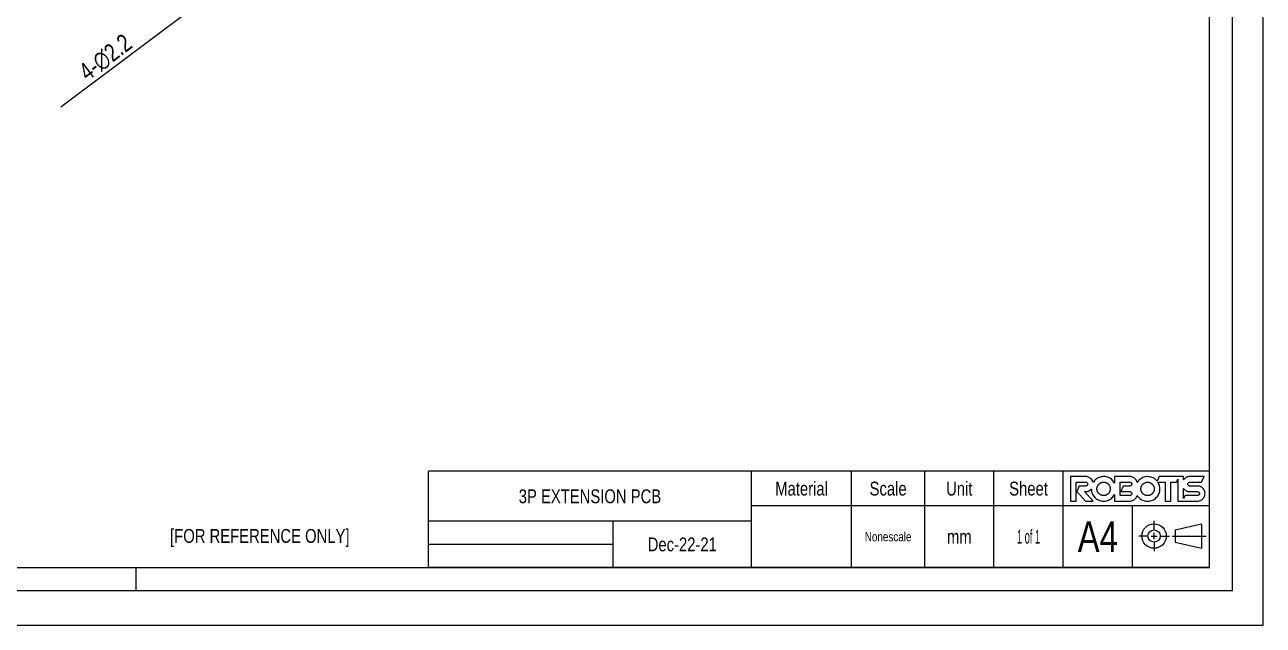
# Model space of a CAD drawing. Header units: millimetres. Extents: x 0 to 148, y 0 to 105.
# Drawn here: x 68 to 148.5, y 0 to 39 of the extents above; entities that cross this region are included whole.
import ezdxf

# ---------------------------------------------------------------- set-up
doc = ezdxf.new("R2010")
doc.units = ezdxf.units.MM
doc.header["$LTSCALE"] = 8.1675
doc.layers.get('0').update_dxf_attribs({"linetype": 'CONTINUOUS'})
doc.styles.get("Standard").update_dxf_attribs({"font": 'txt', "width": 0.8})
doc.styles.add('TEXTSTYLE_2', font='txt', dxfattribs={"width": 0.5})
doc.dimstyles.new('DIMSTYLE_2', dxfattribs={"dimtxt": 1.15, "dimasz": 1, "dimexe": 1, "dimexo": 0.5, "dimtad": 1, "dimdsep": 46, "dimtxsty": 'Standard', "dimblk": '_FILLED', "dimblk1": '_FILLED', "dimblk2": '_FILLED', "dimcen": 0.09, "dimazin": 2, "dimtp": 0.01, "dimtm": 0.01, "dimtfac": 1, "dimtofl": 0, "dimtmove": 0, "dimatfit": 1, "dimldrblk": '_FILLED', "dimfxl": 0, "dimtolj": 1, "dimarcsym": 0})

# ---------------------------------------------------------------- blocks, each defined once
blk = doc.blocks.new('_FILLED')
at = {"color": 0, "linetype": 'ByBlock'}
blk.add_solid([(0, 0), (-1, 0.125), (-1, -0.125)], dxfattribs=at)
blk = doc.blocks.new('*D5')
at = {"color": 2, "linetype": 'Continuous'}
blk.add_line((80.656, 41.393), (70.373, 33.66), dxfattribs=at)
at = {"color": 2, "linetype": 'Continuous', "rotation": 36.9444282222}
blk.add_blockref('_FILLED', (80.656, 41.393), dxfattribs=at)
at = {"color": 2, "linetype": 'Continuous', "insert": (74.411, 38.495), "char_height": 1.15, "width": 6.13333, "attachment_point": 3, "rotation": 36.94443, "line_spacing_factor": 0.9}
blk.add_mtext('4-\\fgdt;{\\fgdt;n}\\ftxt;2.2', dxfattribs=at)

msp = doc.modelspace()

# ---------------------------------------------------------------- linework, layer by layer
at = {"color": 7, "linetype": 'Continuous'}
for p, q in [((148.5, 0), (148.5, 105)), ((146.5, 2.25), (146.5, 101.75)), ((136.965, 9.657), (135.973, 9.657)), ((135.973, 9.657), (135.973, 8.061)), ((137.026, 9.654), (136.965, 9.657)), ((138.128, 9.657), (138.05, 9.654)), ((138.157, 9.657), (138.128, 9.657)), ((139.829, 9.657), (138.837, 9.657)), ((138.837, 9.657), (138.837, 9.231)), ((139.891, 9.654), (139.829, 9.657)), ((141.747, 9.658), (141.6, 9.365)), ((142.96, 9.658), (141.747, 9.658)), ((143.325, 9.659), (142.96, 9.659)), ((142.96, 9.659), (142.96, 9.658)), ((143.325, 9.45), (143.325, 9.659)), ((143.726, 9.658), (143.691, 9.657)), ((144.661, 9.658), (143.726, 9.658)), ((144.479, 9.293), (144.661, 9.658)), ((136.337, 9.293), (136.965, 9.293)), ((136.337, 8.061), (136.337, 9.293)), ((136.543, 9.041), (136.383, 8.677)), ((136.965, 9.041), (136.543, 9.041)), ((136.965, 9.293), (136.976, 9.292)), ((136.976, 9.041), (136.965, 9.041)), ((136.976, 9.292), (137.005, 9.287)), ((137.005, 9.047), (136.976, 9.041)), ((137.005, 9.287), (137.018, 9.282)), ((137.018, 9.052), (137.005, 9.047)), ((137.018, 9.282), (137.031, 9.275)), ((137.031, 9.059), (137.018, 9.052)), ((137.084, 9.644), (137.026, 9.654)), ((137.031, 9.275), (137.054, 9.256)), ((137.054, 9.077), (137.031, 9.059)), ((137.054, 9.256), (137.073, 9.233)), ((137.073, 9.101), (137.054, 9.077)), ((137.073, 9.233), (137.08, 9.22)), ((137.08, 9.114), (137.073, 9.101)), ((137.08, 9.22), (137.085, 9.206)), ((137.085, 9.127), (137.08, 9.114)), ((137.138, 9.627), (137.084, 9.644)), ((137.085, 9.206), (137.09, 9.177)), ((137.09, 9.156), (137.085, 9.127)), ((137.09, 9.177), (137.091, 9.167)), ((137.091, 9.167), (137.09, 9.156)), ((137.19, 9.604), (137.138, 9.627)), ((137.239, 9.574), (137.19, 9.604)), ((137.286, 9.537), (137.239, 9.574)), ((137.312, 9.514), (137.286, 9.537)), ((137.344, 9.479), (137.312, 9.514)), ((137.379, 9.431), (137.344, 9.479)), ((137.407, 9.382), (137.379, 9.431)), ((137.429, 9.329), (137.407, 9.382)), ((137.444, 9.273), (137.429, 9.329)), ((137.487, 9.335), (137.444, 9.273)), ((137.536, 9.394), (137.487, 9.335)), ((137.564, 9.424), (137.536, 9.394)), ((137.585, 9.444), (137.564, 9.424)), ((137.643, 9.494), (137.585, 9.444)), ((137.705, 9.538), (137.643, 9.494)), ((137.695, 8.873), (137.696, 8.894)), ((137.695, 8.859), (137.695, 8.873)), ((137.695, 8.845), (137.695, 8.859)), ((137.696, 8.894), (137.698, 8.915)), ((137.698, 8.915), (137.701, 8.936)), ((137.701, 8.936), (137.705, 8.956)), ((137.768, 9.574), (137.705, 9.538)), ((137.705, 8.956), (137.71, 8.975)), ((137.71, 8.975), (137.715, 8.994)), ((137.715, 8.994), (137.722, 9.013)), ((137.722, 9.013), (137.725, 9.022)), ((137.725, 9.022), (137.729, 9.031)), ((137.729, 9.031), (137.737, 9.049)), ((137.737, 9.049), (137.747, 9.067)), ((137.747, 9.067), (137.757, 9.084)), ((137.757, 9.084), (137.768, 9.101)), ((137.834, 9.604), (137.768, 9.574)), ((137.768, 9.101), (137.78, 9.118)), ((137.78, 9.118), (137.793, 9.134)), ((137.793, 9.134), (137.807, 9.15)), ((137.807, 9.15), (137.823, 9.166)), ((137.823, 9.166), (137.83, 9.173)), ((137.83, 9.173), (137.846, 9.188)), ((137.903, 9.627), (137.834, 9.604)), ((137.846, 9.188), (137.863, 9.202)), ((137.863, 9.202), (137.88, 9.214)), ((137.88, 9.214), (137.897, 9.226)), ((137.897, 9.226), (137.914, 9.237)), ((137.975, 9.644), (137.903, 9.627)), ((137.914, 9.237), (137.931, 9.246)), ((137.931, 9.246), (137.949, 9.255)), ((137.949, 9.255), (137.968, 9.263)), ((137.968, 9.263), (137.986, 9.27)), ((138.05, 9.654), (137.975, 9.644)), ((137.986, 9.27), (138.005, 9.276)), ((138.005, 9.276), (138.025, 9.281)), ((138.025, 9.281), (138.044, 9.285)), ((138.044, 9.285), (138.065, 9.288)), ((138.065, 9.288), (138.085, 9.291)), ((138.085, 9.291), (138.107, 9.292)), ((138.107, 9.292), (138.128, 9.293)), ((138.128, 9.293), (138.141, 9.292)), ((138.141, 9.292), (138.163, 9.291)), ((138.235, 9.651), (138.157, 9.657)), ((138.163, 9.291), (138.184, 9.289)), ((138.184, 9.289), (138.204, 9.287)), ((138.204, 9.287), (138.224, 9.283)), ((138.224, 9.283), (138.244, 9.278)), ((138.309, 9.638), (138.235, 9.651)), ((138.244, 9.278), (138.263, 9.273)), ((138.263, 9.273), (138.282, 9.266)), ((138.282, 9.266), (138.301, 9.259)), ((138.301, 9.259), (138.319, 9.25)), ((138.379, 9.619), (138.309, 9.638)), ((138.319, 9.25), (138.336, 9.241)), ((138.336, 9.241), (138.354, 9.231)), ((138.354, 9.231), (138.371, 9.22)), ((138.371, 9.22), (138.387, 9.208)), ((138.447, 9.594), (138.379, 9.619)), ((138.387, 9.208), (138.404, 9.195)), ((138.404, 9.195), (138.42, 9.181)), ((138.42, 9.181), (138.435, 9.166)), ((138.435, 9.166), (138.45, 9.15)), ((138.512, 9.562), (138.447, 9.594)), ((138.45, 9.15), (138.465, 9.134)), ((138.465, 9.134), (138.478, 9.118)), ((138.478, 9.118), (138.49, 9.101)), ((138.49, 9.101), (138.501, 9.084)), ((138.501, 9.084), (138.511, 9.067)), ((138.511, 9.067), (138.52, 9.049)), ((138.575, 9.523), (138.512, 9.562)), ((138.52, 9.049), (138.528, 9.031)), ((138.528, 9.031), (138.536, 9.013)), ((138.536, 9.013), (138.542, 8.994)), ((138.542, 8.994), (138.548, 8.975)), ((138.548, 8.975), (138.552, 8.955)), ((138.552, 8.955), (138.556, 8.935)), ((138.556, 8.935), (138.559, 8.914)), ((138.559, 8.914), (138.561, 8.893)), ((138.561, 8.893), (138.562, 8.871)), ((138.562, 8.871), (138.562, 8.859)), ((138.562, 8.859), (138.562, 8.847)), ((138.635, 9.477), (138.575, 9.523)), ((138.693, 9.424), (138.635, 9.477)), ((138.703, 9.414), (138.693, 9.424)), ((138.755, 9.355), (138.703, 9.414)), ((138.799, 9.295), (138.755, 9.355)), ((138.837, 9.231), (138.799, 9.295)), ((139.202, 9.293), (139.83, 9.293)), ((139.202, 8.425), (139.202, 9.293)), ((139.407, 9.041), (139.248, 8.676)), ((139.83, 9.041), (139.407, 9.041)), ((139.83, 9.293), (139.832, 9.293)), ((139.832, 9.041), (139.83, 9.041)), ((139.832, 9.293), (139.844, 9.292)), ((139.844, 9.041), (139.832, 9.041)), ((139.844, 9.292), (139.854, 9.29)), ((139.854, 9.043), (139.844, 9.041)), ((139.854, 9.29), (139.865, 9.288)), ((139.865, 9.045), (139.854, 9.043)), ((139.865, 9.288), (139.875, 9.285)), ((139.874, 9.048), (139.865, 9.045)), ((139.879, 9.05), (139.874, 9.048)), ((139.875, 9.285), (139.879, 9.283)), ((139.879, 9.283), (139.884, 9.281)), ((139.884, 9.052), (139.879, 9.05)), ((139.884, 9.281), (139.893, 9.276)), ((139.893, 9.057), (139.884, 9.052)), ((139.948, 9.644), (139.891, 9.654)), ((139.893, 9.276), (139.902, 9.27)), ((139.902, 9.063), (139.893, 9.057)), ((139.902, 9.27), (139.91, 9.264)), ((139.91, 9.07), (139.902, 9.063)), ((139.91, 9.264), (139.919, 9.256)), ((139.919, 9.077), (139.91, 9.07)), ((139.919, 9.256), (139.926, 9.248)), ((139.926, 9.086), (139.919, 9.077)), ((139.926, 9.248), (139.933, 9.239)), ((139.933, 9.094), (139.926, 9.086)), ((139.933, 9.239), (139.939, 9.23)), ((139.939, 9.103), (139.933, 9.094)), ((139.939, 9.23), (139.943, 9.221)), ((139.943, 9.112), (139.939, 9.103)), ((139.943, 9.221), (139.946, 9.216)), ((139.946, 9.117), (139.943, 9.112)), ((139.946, 9.216), (139.947, 9.212)), ((139.947, 9.122), (139.946, 9.117)), ((139.947, 9.212), (139.951, 9.202)), ((139.951, 9.132), (139.947, 9.122)), ((140.003, 9.627), (139.948, 9.644)), ((139.951, 9.202), (139.953, 9.191)), ((139.953, 9.142), (139.951, 9.132)), ((139.953, 9.191), (139.954, 9.181)), ((139.954, 9.153), (139.953, 9.142)), ((139.954, 9.181), (139.955, 9.169)), ((139.955, 9.164), (139.954, 9.153)), ((139.955, 9.169), (139.955, 9.167)), ((139.955, 9.167), (139.955, 9.164)), ((140.029, 9.617), (140.003, 9.627)), ((140.055, 9.604), (140.029, 9.617)), ((140.104, 9.574), (140.055, 9.604)), ((140.151, 9.537), (140.104, 9.574)), ((140.176, 9.514), (140.151, 9.537)), ((140.205, 9.483), (140.176, 9.514)), ((140.241, 9.436), (140.205, 9.483)), ((140.269, 9.386), (140.241, 9.436)), ((140.292, 9.333), (140.269, 9.386)), ((140.308, 9.278), (140.292, 9.333)), ((140.351, 9.34), (140.308, 9.278)), ((140.402, 9.399), (140.351, 9.34)), ((140.421, 9.419), (140.402, 9.399)), ((140.479, 9.472), (140.421, 9.419)), ((140.54, 9.518), (140.479, 9.472)), ((140.602, 9.557), (140.54, 9.518)), ((140.552, 8.868), (140.553, 8.889)), ((140.552, 8.854), (140.552, 8.868)), ((140.552, 8.841), (140.552, 8.854)), ((140.553, 8.889), (140.555, 8.91)), ((140.555, 8.91), (140.558, 8.931)), ((140.558, 8.931), (140.562, 8.951)), ((140.562, 8.951), (140.567, 8.971)), ((140.567, 8.971), (140.573, 8.99)), ((140.573, 8.99), (140.579, 9.008)), ((140.579, 9.008), (140.587, 9.027)), ((140.587, 9.027), (140.595, 9.045)), ((140.595, 9.045), (140.604, 9.062)), ((140.667, 9.589), (140.602, 9.557)), ((140.604, 9.062), (140.614, 9.08)), ((140.614, 9.08), (140.625, 9.096)), ((140.625, 9.096), (140.638, 9.113)), ((140.638, 9.113), (140.651, 9.129)), ((140.651, 9.129), (140.665, 9.145)), ((140.665, 9.145), (140.68, 9.161)), ((140.735, 9.615), (140.667, 9.589)), ((140.68, 9.161), (140.688, 9.169)), ((140.688, 9.169), (140.704, 9.183)), ((140.704, 9.183), (140.72, 9.197)), ((140.72, 9.197), (140.737, 9.21)), ((140.806, 9.634), (140.735, 9.615)), ((140.737, 9.21), (140.754, 9.221)), ((140.754, 9.221), (140.771, 9.232)), ((140.771, 9.232), (140.789, 9.242)), ((140.789, 9.242), (140.807, 9.25)), ((140.88, 9.646), (140.806, 9.634)), ((140.807, 9.25), (140.825, 9.258)), ((140.825, 9.258), (140.844, 9.265)), ((140.844, 9.265), (140.863, 9.271)), ((140.863, 9.271), (140.882, 9.276)), ((140.957, 9.652), (140.88, 9.646)), ((140.882, 9.276), (140.902, 9.28)), ((140.902, 9.28), (140.922, 9.284)), ((140.922, 9.284), (140.943, 9.286)), ((140.943, 9.286), (140.964, 9.287)), ((140.986, 9.653), (140.957, 9.652)), ((140.964, 9.287), (140.986, 9.288)), ((141.065, 9.649), (140.986, 9.653)), ((140.986, 9.288), (140.998, 9.288)), ((140.998, 9.288), (141.02, 9.287)), ((141.02, 9.287), (141.041, 9.285)), ((141.041, 9.285), (141.062, 9.282)), ((141.062, 9.282), (141.082, 9.278)), ((141.14, 9.639), (141.065, 9.649)), ((141.082, 9.278), (141.102, 9.273)), ((141.102, 9.273), (141.121, 9.268)), ((141.121, 9.268), (141.14, 9.261)), ((141.211, 9.622), (141.14, 9.639)), ((141.14, 9.261), (141.158, 9.254)), ((141.158, 9.254), (141.176, 9.246)), ((141.176, 9.246), (141.194, 9.237)), ((141.194, 9.237), (141.211, 9.226)), ((141.28, 9.599), (141.211, 9.622)), ((141.211, 9.226), (141.228, 9.215)), ((141.228, 9.215), (141.245, 9.203)), ((141.245, 9.203), (141.261, 9.19)), ((141.261, 9.19), (141.277, 9.176)), ((141.277, 9.176), (141.293, 9.161)), ((141.346, 9.569), (141.28, 9.599)), ((141.293, 9.161), (141.308, 9.145)), ((141.308, 9.145), (141.322, 9.129)), ((141.322, 9.129), (141.335, 9.113)), ((141.335, 9.113), (141.347, 9.096)), ((141.41, 9.533), (141.346, 9.569)), ((141.347, 9.096), (141.358, 9.079)), ((141.358, 9.079), (141.368, 9.062)), ((141.368, 9.062), (141.377, 9.044)), ((141.377, 9.044), (141.386, 9.026)), ((141.386, 9.026), (141.393, 9.008)), ((141.393, 9.008), (141.399, 8.989)), ((141.399, 8.989), (141.405, 8.97)), ((141.405, 8.97), (141.41, 8.95)), ((141.471, 9.489), (141.41, 9.533)), ((141.41, 8.95), (141.413, 8.93)), ((141.413, 8.93), (141.416, 8.909)), ((141.416, 8.909), (141.418, 8.888)), ((141.418, 8.888), (141.419, 8.866)), ((141.419, 8.866), (141.419, 8.854)), ((141.419, 8.854), (141.419, 8.842)), ((141.53, 9.439), (141.471, 9.489)), ((141.55, 9.419), (141.53, 9.439)), ((141.6, 9.365), (141.55, 9.419)), ((141.654, 9.293), (142.125, 9.293)), ((141.692, 9.231), (141.654, 9.293)), ((141.724, 9.165), (141.692, 9.231)), ((141.749, 9.097), (141.724, 9.165)), ((141.767, 9.026), (141.749, 9.097)), ((141.779, 8.952), (141.767, 9.026)), ((141.784, 8.874), (141.779, 8.952)), ((141.781, 8.775), (141.784, 8.854)), ((141.784, 8.854), (141.784, 8.874)), ((142.125, 9.293), (142.125, 8.062)), ((142.49, 9.293), (142.866, 9.293)), ((142.49, 8.062), (142.49, 9.293)), ((142.866, 9.293), (142.96, 9.483)), ((142.96, 9.483), (142.96, 8.062)), ((143.342, 9.472), (143.325, 9.45)), ((143.325, 8.884), (143.336, 8.869)), ((143.325, 8.241), (143.325, 8.884)), ((143.336, 8.869), (143.35, 8.852)), ((143.379, 9.514), (143.342, 9.472)), ((143.425, 9.555), (143.379, 9.514)), ((143.473, 9.589), (143.425, 9.555)), ((143.523, 9.615), (143.473, 9.589)), ((143.549, 9.626), (143.523, 9.615)), ((143.576, 9.636), (143.549, 9.626)), ((143.632, 9.649), (143.576, 9.636)), ((143.6, 9.167), (143.601, 9.178)), ((143.601, 9.157), (143.6, 9.167)), ((143.601, 9.178), (143.606, 9.207)), ((143.606, 9.128), (143.601, 9.157)), ((143.606, 9.207), (143.611, 9.22)), ((143.611, 9.114), (143.606, 9.128)), ((143.611, 9.22), (143.618, 9.233)), ((143.618, 9.102), (143.611, 9.114)), ((143.618, 9.233), (143.637, 9.256)), ((143.637, 9.078), (143.618, 9.102)), ((143.691, 9.657), (143.632, 9.649)), ((143.637, 9.256), (143.66, 9.275)), ((143.66, 9.06), (143.637, 9.078)), ((143.66, 9.275), (143.673, 9.282)), ((143.673, 9.053), (143.66, 9.06)), ((143.673, 9.282), (143.686, 9.287)), ((143.686, 9.048), (143.673, 9.053)), ((143.686, 9.287), (143.715, 9.292)), ((143.715, 9.042), (143.686, 9.048)), ((143.715, 9.292), (143.726, 9.293)), ((143.726, 9.042), (143.715, 9.042)), ((143.726, 9.293), (144.479, 9.293)), ((144.228, 9.042), (143.726, 9.042)), ((144.289, 9.038), (144.228, 9.042)), ((144.346, 9.028), (144.289, 9.038)), ((144.401, 9.012), (144.346, 9.028)), ((144.427, 9.001), (144.401, 9.012)), ((144.453, 8.988), (144.427, 9.001)), ((144.502, 8.959), (144.453, 8.988)), ((144.549, 8.922), (144.502, 8.959)), ((144.574, 8.898), (144.549, 8.922)), ((144.598, 8.873), (144.574, 8.898)), ((144.635, 8.826), (144.598, 8.873)), ((135.973, 8.061), (136.337, 8.061)), ((136.383, 8.677), (136.949, 8.061)), ((136.883, 8.677), (136.965, 8.676)), ((137.455, 8.061), (136.883, 8.677)), ((136.949, 8.061), (137.455, 8.061)), ((136.965, 8.676), (137.026, 8.679)), ((137.026, 8.679), (137.084, 8.689)), ((137.084, 8.689), (137.139, 8.706)), ((137.139, 8.706), (137.165, 8.717)), ((137.165, 8.717), (137.19, 8.729)), ((137.19, 8.729), (137.24, 8.759)), ((137.24, 8.759), (137.286, 8.796)), ((137.286, 8.796), (137.312, 8.82)), ((137.312, 8.82), (137.33, 8.84)), ((137.33, 8.84), (137.331, 8.83)), ((137.331, 8.83), (137.337, 8.753)), ((137.337, 8.753), (137.349, 8.679)), ((137.349, 8.679), (137.368, 8.608)), ((137.368, 8.608), (137.394, 8.54)), ((137.394, 8.54), (137.426, 8.475)), ((137.426, 8.475), (137.465, 8.413)), ((137.465, 8.413), (137.511, 8.352)), ((137.511, 8.352), (137.564, 8.294)), ((137.564, 8.294), (137.622, 8.241)), ((137.622, 8.241), (137.682, 8.195)), ((137.682, 8.195), (137.745, 8.156)), ((137.696, 8.824), (137.695, 8.845)), ((137.698, 8.803), (137.696, 8.824)), ((137.701, 8.782), (137.698, 8.803)), ((137.705, 8.762), (137.701, 8.782)), ((137.71, 8.743), (137.705, 8.762)), ((137.715, 8.723), (137.71, 8.743)), ((137.722, 8.705), (137.715, 8.723)), ((137.725, 8.695), (137.722, 8.705)), ((137.729, 8.686), (137.725, 8.695)), ((137.737, 8.668), (137.729, 8.686)), ((137.747, 8.651), (137.737, 8.668)), ((137.745, 8.156), (137.81, 8.124)), ((137.757, 8.634), (137.747, 8.651)), ((137.768, 8.617), (137.757, 8.634)), ((137.78, 8.6), (137.768, 8.617)), ((137.793, 8.584), (137.78, 8.6)), ((137.807, 8.568), (137.793, 8.584)), ((137.823, 8.552), (137.807, 8.568)), ((137.81, 8.124), (137.878, 8.099)), ((137.83, 8.545), (137.823, 8.552)), ((137.847, 8.53), (137.83, 8.545)), ((137.863, 8.516), (137.847, 8.53)), ((137.88, 8.504), (137.863, 8.516)), ((137.878, 8.099), (137.948, 8.079)), ((137.897, 8.492), (137.88, 8.504)), ((137.914, 8.481), (137.897, 8.492)), ((137.931, 8.472), (137.914, 8.481)), ((137.949, 8.463), (137.931, 8.472)), ((137.948, 8.079), (138.022, 8.067)), ((137.968, 8.455), (137.949, 8.463)), ((137.986, 8.448), (137.968, 8.455)), ((138.005, 8.442), (137.986, 8.448)), ((138.025, 8.437), (138.005, 8.442)), ((138.022, 8.067), (138.1, 8.061)), ((138.044, 8.433), (138.025, 8.437)), ((138.065, 8.43), (138.044, 8.433)), ((138.085, 8.427), (138.065, 8.43)), ((138.107, 8.426), (138.085, 8.427)), ((138.1, 8.061), (138.128, 8.061)), ((138.128, 8.425), (138.107, 8.426)), ((138.141, 8.425), (138.128, 8.425)), ((138.128, 8.061), (138.157, 8.061)), ((138.163, 8.427), (138.141, 8.425)), ((138.157, 8.061), (138.235, 8.067)), ((138.184, 8.428), (138.163, 8.427)), ((138.204, 8.431), (138.184, 8.428)), ((138.224, 8.435), (138.204, 8.431)), ((138.244, 8.44), (138.224, 8.435)), ((138.235, 8.067), (138.309, 8.079)), ((138.263, 8.445), (138.244, 8.44)), ((138.282, 8.452), (138.263, 8.445)), ((138.301, 8.459), (138.282, 8.452)), ((138.319, 8.467), (138.301, 8.459)), ((138.309, 8.079), (138.379, 8.099)), ((138.336, 8.477), (138.319, 8.467)), ((138.354, 8.487), (138.336, 8.477)), ((138.371, 8.498), (138.354, 8.487)), ((138.387, 8.51), (138.371, 8.498)), ((138.379, 8.099), (138.447, 8.124)), ((138.404, 8.523), (138.387, 8.51)), ((138.42, 8.537), (138.404, 8.523)), ((138.435, 8.552), (138.42, 8.537)), ((138.45, 8.568), (138.435, 8.552)), ((138.447, 8.124), (138.512, 8.156)), ((138.465, 8.584), (138.45, 8.568)), ((138.478, 8.6), (138.465, 8.584)), ((138.49, 8.617), (138.478, 8.6)), ((138.501, 8.634), (138.49, 8.617)), ((138.511, 8.651), (138.501, 8.634)), ((138.52, 8.669), (138.511, 8.651)), ((138.512, 8.156), (138.575, 8.195)), ((138.528, 8.687), (138.52, 8.669)), ((138.536, 8.705), (138.528, 8.687)), ((138.542, 8.724), (138.536, 8.705)), ((138.548, 8.743), (138.542, 8.724)), ((138.552, 8.763), (138.548, 8.743)), ((138.556, 8.783), (138.552, 8.763)), ((138.559, 8.804), (138.556, 8.783)), ((138.561, 8.825), (138.559, 8.804)), ((138.562, 8.847), (138.561, 8.825)), ((138.575, 8.195), (138.635, 8.241)), ((138.635, 8.241), (138.693, 8.294)), ((138.693, 8.294), (138.703, 8.304)), ((138.703, 8.304), (138.755, 8.363)), ((138.755, 8.363), (138.799, 8.423)), ((138.799, 8.423), (138.837, 8.487)), ((138.837, 8.487), (138.837, 8.061)), ((138.837, 8.061), (139.829, 8.061)), ((139.83, 8.425), (139.202, 8.425)), ((139.248, 8.676), (139.83, 8.676)), ((139.829, 8.061), (139.891, 8.064)), ((139.83, 8.676), (139.832, 8.676)), ((139.832, 8.425), (139.83, 8.425)), ((139.832, 8.676), (139.843, 8.675)), ((139.843, 8.426), (139.832, 8.425)), ((139.843, 8.675), (139.854, 8.674)), ((139.854, 8.427), (139.843, 8.426)), ((139.854, 8.674), (139.864, 8.672)), ((139.864, 8.43), (139.854, 8.427)), ((139.864, 8.672), (139.874, 8.668)), ((139.874, 8.433), (139.864, 8.43)), ((139.874, 8.668), (139.879, 8.666)), ((139.879, 8.435), (139.874, 8.433)), ((139.879, 8.666), (139.884, 8.664)), ((139.884, 8.437), (139.879, 8.435)), ((139.884, 8.664), (139.893, 8.659)), ((139.893, 8.442), (139.884, 8.437)), ((139.891, 8.064), (139.948, 8.074)), ((139.893, 8.659), (139.902, 8.654)), ((139.902, 8.448), (139.893, 8.442)), ((139.902, 8.654), (139.91, 8.647)), ((139.91, 8.454), (139.902, 8.448)), ((139.91, 8.647), (139.919, 8.64)), ((139.919, 8.462), (139.91, 8.454)), ((139.919, 8.64), (139.926, 8.631)), ((139.926, 8.47), (139.919, 8.462)), ((139.926, 8.631), (139.933, 8.623)), ((139.933, 8.478), (139.926, 8.47)), ((139.933, 8.623), (139.939, 8.614)), ((139.939, 8.487), (139.933, 8.478)), ((139.939, 8.614), (139.943, 8.605)), ((139.943, 8.496), (139.939, 8.487)), ((139.943, 8.605), (139.946, 8.6)), ((139.946, 8.501), (139.943, 8.496)), ((139.946, 8.6), (139.947, 8.595)), ((139.947, 8.506), (139.946, 8.501)), ((139.947, 8.595), (139.951, 8.585)), ((139.951, 8.516), (139.947, 8.506)), ((139.948, 8.074), (140.003, 8.091)), ((139.951, 8.585), (139.953, 8.575)), ((139.953, 8.526), (139.951, 8.516)), ((139.953, 8.575), (139.954, 8.564)), ((139.954, 8.537), (139.953, 8.526)), ((139.954, 8.564), (139.955, 8.553)), ((139.955, 8.548), (139.954, 8.537)), ((139.955, 8.553), (139.955, 8.551)), ((139.955, 8.551), (139.955, 8.548)), ((140.003, 8.091), (140.029, 8.101)), ((140.029, 8.101), (140.055, 8.114)), ((140.055, 8.114), (140.104, 8.144)), ((140.104, 8.144), (140.151, 8.18)), ((140.151, 8.18), (140.176, 8.204)), ((140.176, 8.204), (140.2, 8.23)), ((140.2, 8.23), (140.236, 8.276)), ((140.236, 8.276), (140.266, 8.326)), ((140.266, 8.326), (140.289, 8.378)), ((140.289, 8.378), (140.306, 8.433)), ((140.306, 8.433), (140.327, 8.402)), ((140.327, 8.402), (140.349, 8.371)), ((140.349, 8.371), (140.4, 8.312)), ((140.4, 8.312), (140.421, 8.29)), ((140.421, 8.29), (140.479, 8.236)), ((140.479, 8.236), (140.54, 8.191)), ((140.54, 8.191), (140.602, 8.152)), ((140.553, 8.819), (140.552, 8.841)), ((140.555, 8.798), (140.553, 8.819)), ((140.558, 8.777), (140.555, 8.798)), ((140.562, 8.757), (140.558, 8.777)), ((140.567, 8.738), (140.562, 8.757)), ((140.573, 8.719), (140.567, 8.738)), ((140.579, 8.7), (140.573, 8.719)), ((140.587, 8.682), (140.579, 8.7)), ((140.595, 8.664), (140.587, 8.682)), ((140.604, 8.646), (140.595, 8.664)), ((140.602, 8.152), (140.667, 8.119)), ((140.614, 8.629), (140.604, 8.646)), ((140.625, 8.612), (140.614, 8.629)), ((140.638, 8.595), (140.625, 8.612)), ((140.651, 8.579), (140.638, 8.595)), ((140.665, 8.563), (140.651, 8.579)), ((140.68, 8.547), (140.665, 8.563)), ((140.667, 8.119), (140.735, 8.094)), ((140.688, 8.54), (140.68, 8.547)), ((140.704, 8.525), (140.688, 8.54)), ((140.72, 8.511), (140.704, 8.525)), ((140.737, 8.499), (140.72, 8.511)), ((140.735, 8.094), (140.806, 8.075)), ((140.754, 8.487), (140.737, 8.499)), ((140.771, 8.477), (140.754, 8.487)), ((140.789, 8.467), (140.771, 8.477)), ((140.807, 8.458), (140.789, 8.467)), ((140.806, 8.075), (140.879, 8.062)), ((140.825, 8.45), (140.807, 8.458)), ((140.844, 8.443), (140.825, 8.45)), ((140.863, 8.437), (140.844, 8.443)), ((140.882, 8.432), (140.863, 8.437)), ((140.879, 8.062), (140.957, 8.056)), ((140.902, 8.428), (140.882, 8.432)), ((140.922, 8.425), (140.902, 8.428)), ((140.943, 8.423), (140.922, 8.425)), ((140.964, 8.421), (140.943, 8.423)), ((140.957, 8.056), (140.986, 8.056)), ((140.986, 8.421), (140.964, 8.421)), ((140.998, 8.421), (140.986, 8.421)), ((140.986, 8.056), (141.015, 8.056)), ((141.02, 8.422), (140.998, 8.421)), ((141.015, 8.056), (141.092, 8.062)), ((141.041, 8.424), (141.02, 8.422)), ((141.062, 8.427), (141.041, 8.424)), ((141.082, 8.43), (141.062, 8.427)), ((141.102, 8.435), (141.082, 8.43)), ((141.092, 8.062), (141.166, 8.075)), ((141.121, 8.441), (141.102, 8.435)), ((141.14, 8.447), (141.121, 8.441)), ((141.158, 8.454), (141.14, 8.447)), ((141.176, 8.463), (141.158, 8.454)), ((141.166, 8.075), (141.237, 8.094)), ((141.194, 8.472), (141.176, 8.463)), ((141.211, 8.482), (141.194, 8.472)), ((141.228, 8.493), (141.211, 8.482)), ((141.245, 8.505), (141.228, 8.493)), ((141.237, 8.094), (141.304, 8.119)), ((141.261, 8.518), (141.245, 8.505)), ((141.277, 8.532), (141.261, 8.518)), ((141.293, 8.547), (141.277, 8.532)), ((141.308, 8.563), (141.293, 8.547)), ((141.304, 8.119), (141.369, 8.152)), ((141.322, 8.579), (141.308, 8.563)), ((141.335, 8.595), (141.322, 8.579)), ((141.347, 8.612), (141.335, 8.595)), ((141.358, 8.629), (141.347, 8.612)), ((141.368, 8.646), (141.358, 8.629)), ((141.377, 8.664), (141.368, 8.646)), ((141.369, 8.152), (141.432, 8.19)), ((141.386, 8.682), (141.377, 8.664)), ((141.393, 8.701), (141.386, 8.682)), ((141.399, 8.719), (141.393, 8.701)), ((141.405, 8.739), (141.399, 8.719)), ((141.41, 8.758), (141.405, 8.739)), ((141.413, 8.778), (141.41, 8.758)), ((141.416, 8.799), (141.413, 8.778)), ((141.418, 8.82), (141.416, 8.799)), ((141.419, 8.842), (141.418, 8.82)), ((141.432, 8.19), (141.492, 8.236)), ((141.492, 8.236), (141.55, 8.29)), ((141.55, 8.29), (141.57, 8.31)), ((141.57, 8.31), (141.621, 8.369)), ((141.621, 8.369), (141.664, 8.43)), ((141.664, 8.43), (141.701, 8.494)), ((141.701, 8.494), (141.731, 8.56)), ((141.731, 8.56), (141.754, 8.629)), ((141.754, 8.629), (141.771, 8.7)), ((141.771, 8.7), (141.781, 8.775)), ((142.125, 8.062), (142.49, 8.062)), ((142.96, 8.062), (143.236, 8.062)), ((143.236, 8.062), (143.236, 8.061)), ((143.236, 8.061), (143.333, 8.061)), ((143.417, 8.426), (143.325, 8.241)), ((143.333, 8.061), (143.335, 8.061)), ((143.335, 8.061), (143.334, 8.061)), ((143.334, 8.061), (144.228, 8.061)), ((143.35, 8.852), (143.365, 8.836)), ((143.365, 8.836), (143.379, 8.821)), ((143.379, 8.821), (143.396, 8.804)), ((143.396, 8.804), (143.413, 8.789)), ((143.413, 8.789), (143.43, 8.775)), ((144.228, 8.426), (143.417, 8.426)), ((143.417, 8.426), (143.417, 8.426)), ((143.43, 8.775), (143.448, 8.762)), ((143.448, 8.762), (143.466, 8.75)), ((143.466, 8.75), (143.484, 8.739)), ((143.484, 8.739), (143.503, 8.729)), ((143.503, 8.729), (143.522, 8.72)), ((143.522, 8.72), (143.541, 8.711)), ((143.541, 8.711), (143.561, 8.704)), ((143.561, 8.704), (143.581, 8.697)), ((143.581, 8.697), (143.601, 8.692)), ((143.601, 8.692), (143.622, 8.687)), ((143.622, 8.687), (143.643, 8.683)), ((143.643, 8.683), (143.665, 8.68)), ((143.665, 8.68), (143.688, 8.678)), ((143.688, 8.678), (143.71, 8.677)), ((143.71, 8.677), (143.726, 8.677)), ((143.726, 8.677), (144.228, 8.677)), ((144.228, 8.677), (144.239, 8.676)), ((144.239, 8.426), (144.228, 8.426)), ((144.228, 8.061), (144.289, 8.064)), ((144.239, 8.676), (144.25, 8.675)), ((144.25, 8.428), (144.239, 8.426)), ((144.25, 8.675), (144.261, 8.673)), ((144.261, 8.43), (144.25, 8.428)), ((144.261, 8.673), (144.271, 8.67)), ((144.271, 8.433), (144.261, 8.43)), ((144.271, 8.67), (144.281, 8.666)), ((144.281, 8.437), (144.271, 8.433)), ((144.281, 8.666), (144.29, 8.661)), ((144.29, 8.442), (144.281, 8.437)), ((144.289, 8.064), (144.346, 8.074)), ((144.29, 8.661), (144.299, 8.655)), ((144.299, 8.448), (144.29, 8.442)), ((144.299, 8.655), (144.308, 8.648)), ((144.308, 8.455), (144.299, 8.448)), ((144.308, 8.648), (144.317, 8.64)), ((144.317, 8.462), (144.308, 8.455)), ((144.317, 8.64), (144.324, 8.632)), ((144.324, 8.471), (144.317, 8.462)), ((144.324, 8.632), (144.331, 8.623)), ((144.331, 8.48), (144.324, 8.471)), ((144.331, 8.623), (144.337, 8.614)), ((144.337, 8.489), (144.331, 8.48)), ((144.337, 8.614), (144.342, 8.605)), ((144.342, 8.498), (144.337, 8.489)), ((144.342, 8.605), (144.346, 8.595)), ((144.346, 8.508), (144.342, 8.498)), ((144.346, 8.595), (144.349, 8.584)), ((144.349, 8.518), (144.346, 8.508)), ((144.346, 8.074), (144.401, 8.091)), ((144.349, 8.584), (144.351, 8.574)), ((144.351, 8.529), (144.349, 8.518)), ((144.351, 8.574), (144.353, 8.563)), ((144.353, 8.54), (144.351, 8.529)), ((144.353, 8.563), (144.353, 8.551)), ((144.353, 8.551), (144.353, 8.54)), ((144.401, 8.091), (144.427, 8.102)), ((144.427, 8.102), (144.453, 8.114)), ((144.453, 8.114), (144.502, 8.144)), ((144.502, 8.144), (144.549, 8.181)), ((144.549, 8.181), (144.574, 8.205)), ((144.574, 8.205), (144.598, 8.23)), ((144.598, 8.23), (144.635, 8.277)), ((144.665, 8.777), (144.635, 8.826)), ((144.635, 8.277), (144.665, 8.326)), ((144.688, 8.725), (144.665, 8.777)), ((144.665, 8.326), (144.688, 8.378)), ((144.705, 8.67), (144.688, 8.725)), ((144.688, 8.378), (144.705, 8.433)), ((144.715, 8.613), (144.705, 8.67)), ((144.705, 8.433), (144.715, 8.49)), ((144.718, 8.551), (144.715, 8.613)), ((144.715, 8.49), (144.718, 8.551)), ((141.406, 6.191), (141.406, 6.786)), ((142.787, 6.191), (144.489, 6.588)), ((144.489, 6.588), (144.489, 5)), ((141.009, 5.794), (140.414, 5.794)), ((141.208, 5.794), (141.605, 5.794)), ((141.406, 5.595), (141.406, 5.992)), ((141.803, 5.794), (142.399, 5.794)), ((142.583, 5.794), (144.782, 5.794)), ((142.787, 6.191), (142.787, 5.397)), ((141.406, 5.397), (141.406, 4.801)), ((142.787, 5.397), (144.489, 5)), ((75.25, 3.75), (75.25, 2.25)), ((4, 2.25), (146.5, 2.25)), ((0, 0), (148.5, 0))]:
    msp.add_line(p, q, dxfattribs=at)
at = {"color": 1, "linetype": 'Continuous'}
for p, q in [((145, 3.75), (145, 100.25)), ((8, 3.75), (145, 3.75))]:
    msp.add_line(p, q, dxfattribs=at)
at = {"color": 2, "linetype": 'Continuous'}
for p, q in [((145, 10), (94.25, 10)), ((94.25, 3.75), (94.25, 10)), ((115.25, 3.75), (115.25, 10)), ((121.75, 3.75), (121.75, 10)), ((126.5, 3.75), (126.5, 10)), ((131, 3.75), (131, 10)), ((135.5, 3.75), (135.5, 10)), ((145, 3.75), (145, 10)), ((145, 7.75), (115.25, 7.75)), ((140, 3.75), (140, 7.75)), ((115.25, 6.75), (94.25, 6.75)), ((106.25, 3.75), (106.25, 6.75)), ((106.25, 5.25), (94.25, 5.25)), ((145, 3.75), (94.25, 3.75))]:
    msp.add_line(p, q, dxfattribs=at)
at = {"color": 7, "linetype": 'Continuous'}
for radius in [0.794, 0.397]:
    msp.add_circle((141.406, 5.794), radius, dxfattribs=at)

# ---------------------------------------------------------------- texts
at = {"color": 7, "linetype": 'Continuous', "line_spacing_factor": 0.9}
for s, insert, char_height, width, attachment_point in [('Material', (118.5, 9.325), 0.9, 5.76, 2), ('Scale', (124.125, 9.325), 0.9, 3.6, 2), ('Unit', (128.75, 9.325), 0.9, 2.88, 2), ('Sheet', (133.25, 9.325), 0.9, 3.6, 2), ('3P EXTENSION PCB ', (104.75, 8.825), 0.9, 12.24, 2), ('A4', (137.75, 6.75), 2, 3.2, 2), ('[FOR REFERENCE ONLY]', (77.466, 6.25), 0.9, 14.4, 1), ('Dec-22-21', (110.75, 5.7), 0.9, 6.48, 2), ('Nonescale', (124.125, 6.05), 0.6, 4.32, 2), ('mm', (128.75, 6.2), 0.9, 1.44, 2)]:
    msp.add_mtext(s, dxfattribs=dict(at, insert=insert, char_height=char_height, width=width, attachment_point=attachment_point))
at = {"color": 7, "linetype": 'Continuous', "insert": (133.25, 6.2), "char_height": 0.9, "width": 2.7, "attachment_point": 2, "line_spacing_factor": 0.9, "style": 'TEXTSTYLE_2'}
msp.add_mtext('1 of 1', dxfattribs=at)

# ---------------------------------------------------------------- dimensions: what is measured, and where the dimension line sits
at = {"color": 2, "linetype": 'Continuous'}
dim = msp.add_diameter_dim_2p(p1=(80.656, 41.393), p2=(82.414, 42.715), text='4-%%c<>', dimstyle='DIMSTYLE_2', override={"dimpost": '<>'}, dxfattribs=at)
dim.commit()
dim.dimension.update_dxf_attribs({"geometry": '*D5', "text_midpoint": (72.306, 36.193), "dimtype": 163})

doc.saveas('drawing.dxf')
